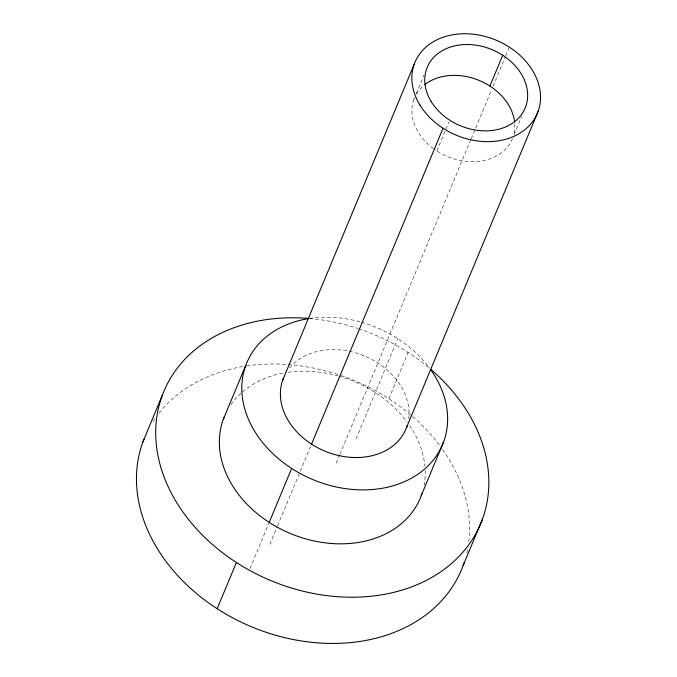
<?xml version="1.0" encoding="UTF-8"?>
<svg xmlns="http://www.w3.org/2000/svg" width="677" height="677" viewBox="0 0 677 677"><rect width="100%" height="100%" fill="white"/><g stroke="black" fill="none" stroke-linecap="round" stroke-linejoin="round"><path stroke-width="0.51" stroke-dasharray="3.38 2.54" d="M413.909 99.409L414.705 97.48M416.313 93.629L423.929 75.333M249.974 568.612L268.811 523.346M269.869 544.274L277.155 526.774M277.553 525.801L299.818 472.326M300.224 471.353L310.743 446.067M436.843 150.963L448.868 122.072M336.181 463.17L339.422 455.384M339.829 454.411L470.803 139.758M471.209 138.785L491.502 90.041M493.127 86.14L505.296 56.893M505.702 55.92L509.358 47.145M356.077 438.831L397.771 338.678M388.886 398.711L408.121 352.489M514.038 134.74L521.654 116.436M289.587 367.966A66.304 51.528 22.6 0 1 365.563 356.44A66.304 51.528 22.6 0 1 408.595 419.376M309.567 318.469A106.086 82.442 22.6 0 1 360.469 321.956M361.467 322.235A106.086 82.442 22.6 0 1 429.683 368.296M512.489 138.531A53.043 41.221 22.6 0 1 434.245 149.194M433.39 148.568A53.043 41.221 22.6 0 1 414.629 97.598M416.431 94.086A53.043 41.221 22.6 0 1 424.284 85.048M514.765 123.925A53.043 41.221 22.6 0 1 513.725 134.825M230.942 404.677A106.086 82.442 22.6 0 1 241.74 392.558M242.51 391.881A106.086 82.442 22.6 0 1 284.078 372.9M288.14 372.248A106.086 82.442 22.6 0 1 338.026 375.887M339.016 376.167A106.086 82.442 22.6 0 1 407.232 422.22M409.602 425.562A106.086 82.442 22.6 0 1 424.894 466.267M425.156 470.354A106.086 82.442 22.6 0 1 423.76 486.814M152.985 421.61A171.67 133.411 22.6 0 1 155.888 417.311M158.993 413.165A171.67 133.411 22.6 0 1 245.726 366.071M246.783 365.91A171.67 133.411 22.6 0 1 340.218 375.253M341.208 375.591A171.67 133.411 22.6 0 1 440.16 446.135M442.597 449.503A171.67 133.411 22.6 0 1 468.594 543.538M467.562 549.716A171.67 133.411 22.6 0 1 466.681 553.778M309.338 318.486A171.67 133.411 22.6 0 1 357.481 328.362M358.471 328.692A171.67 133.411 22.6 0 1 429.252 368.076"/><path stroke-width="1.02" d="M142.923 441.869L162.167 395.647M223.334 419.275L245.785 365.343M282.884 379.679L414.366 63.807M217.165 608.733L236.408 562.511M269.209 522.39L291.66 468.459M311.555 444.12L443.037 128.258M489.903 86.072L502.723 55.252M406.547 427.458L538.029 111.587M421.196 495.716L443.647 441.793M463.127 565.574L482.371 519.352M407.207 425.503A66.304 51.528 22.6 0 1 326.957 451.957A66.304 51.528 22.6 0 1 283.646 377.766M430.885 369.955A106.086 82.442 22.6 0 1 394.556 485.341A106.086 82.442 22.6 0 1 251.252 425.207A106.086 82.442 22.6 0 1 308.551 318.622M425.097 84.405A53.043 41.221 22.6 0 1 479.341 80.512A53.043 41.221 22.6 0 1 514.579 121.877M421.873 493.795A106.086 82.442 22.6 0 1 293.852 534.915A106.086 82.442 22.6 0 1 224.07 417.37M464.134 562.689A171.67 133.411 22.6 0 1 257.04 629.009A171.67 133.411 22.6 0 1 144.023 439.018M430.843 369.43A171.67 133.411 22.6 0 1 416.583 584.903A171.67 133.411 22.6 0 1 165.4 480.323A171.67 133.411 22.6 0 1 308.272 318.402M419.918 105.02A66.304 51.528 22.6 0 0 531.327 123.299A66.304 51.528 22.6 0 0 477.353 34.781A66.304 51.528 22.6 0 0 419.918 105.02M431.173 101.558A53.043 41.221 22.6 0 0 520.3 116.173A53.043 41.221 22.6 0 0 477.124 45.359A53.043 41.221 22.6 0 0 431.173 101.558"/></g></svg>
